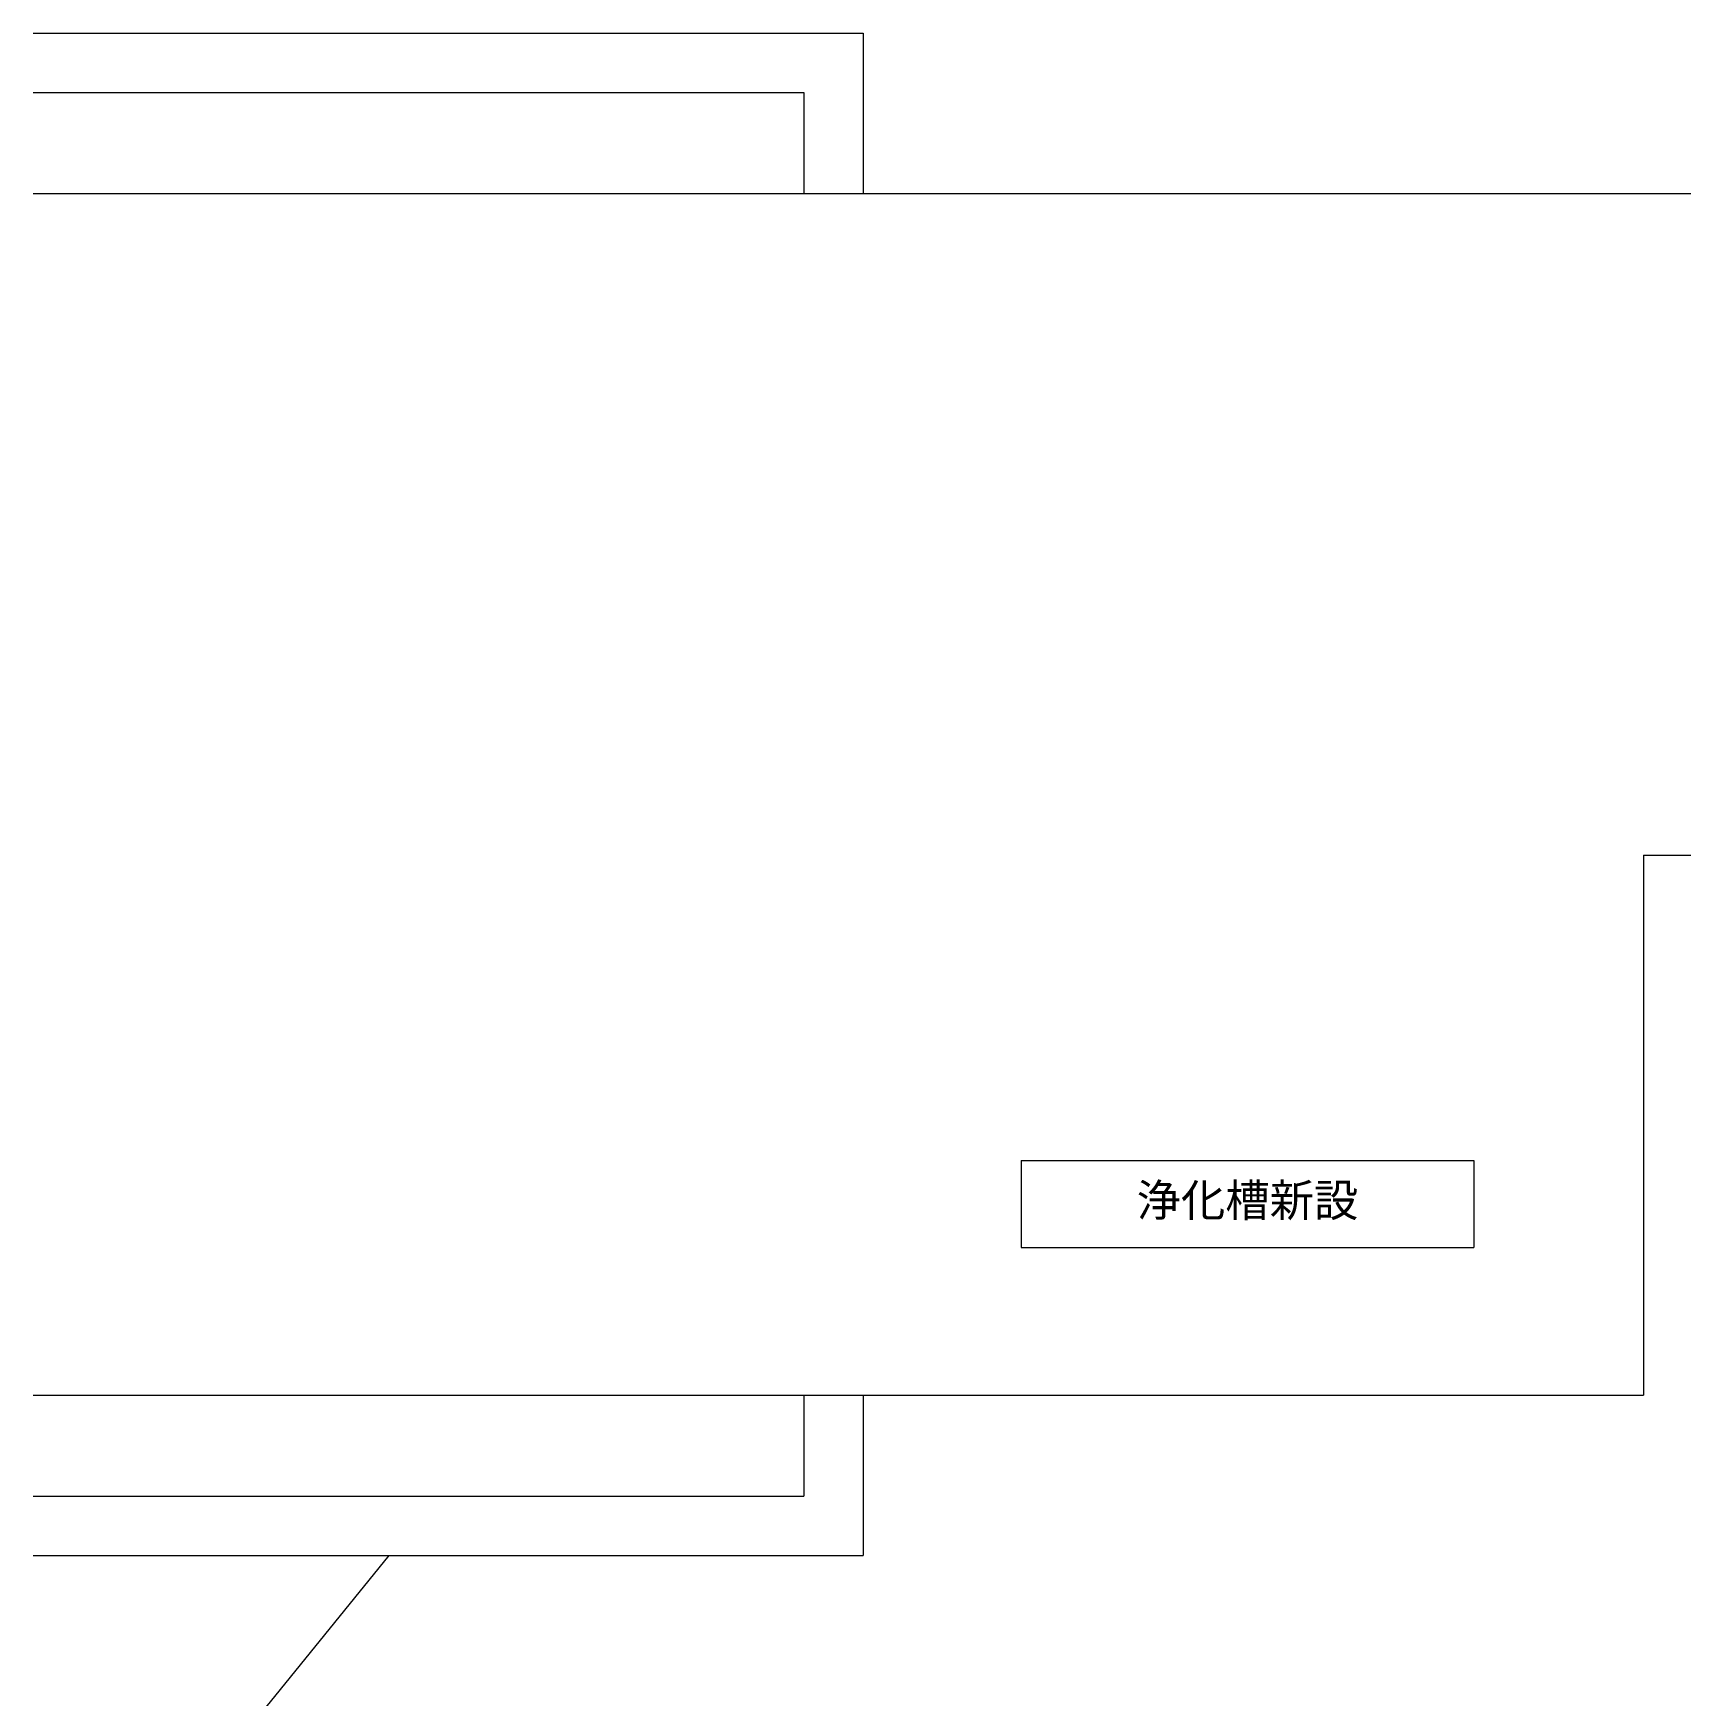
# Model space of a CAD drawing. Units: millimetres at full size, sheet at 1:30. Extents: x -16828 to 149130, y 47892 to 100313.
# Drawn here: x -16616 to -7155, y 66400 to 75946 of the extents above; entities that cross this region are included whole.
import ezdxf
from ezdxf.enums import TextEntityAlignment as Align

# ---------------------------------------------------------------- set-up
doc = ezdxf.new("R2010")
doc.units = ezdxf.units.MM
doc.header["$LTSCALE"] = 30
doc.layers.add('0-8', color=7, linetype='Continuous', lineweight=15)
doc.styles.add('ＭＳ ゴシック', font='')
doc.styles.get('ＭＳ ゴシック').set_extended_font_data('MS Gothic')

msp = doc.modelspace()

# ---------------------------------------------------------------- linework, layer by layer
at = {"layer": '0-8'}
for p, q in [((-16615.57, 75945.86), (-11850.04, 75945.86)), ((-11850.04, 75945.86), (-11850.04, 75025.86)), ((-16615.57, 75605.86), (-12190.04, 75605.86)), ((-12190.04, 75605.86), (-12190.04, 75025.86)), ((-16615.57, 75025.86), (-2370.04, 75025.86)), ((-7370.04, 71225.86), (-2370.04, 71225.86)), ((-7370.04, 71225.86), (-7370.04, 68125.86)), ((-10943.34, 69473.03), (-10943.34, 68973.03)), ((-10943.34, 68973.03), (-8343.34, 68973.03)), ((-16615.57, 68125.86), (-7370.04, 68125.86)), ((-12190.04, 68125.86), (-12190.04, 67545.86)), ((-11850.04, 68125.86), (-11850.04, 67205.86)), ((-16615.57, 67545.86), (-12190.04, 67545.86)), ((-16615.57, 67205.86), (-11850.04, 67205.86)), ((-15584.04, 65958.86), (-14572.06, 67205.86))]:
    msp.add_line(p, q, dxfattribs=at)
msp.add_lwpolyline([(-10943.34, 69473.03), (-8343.34, 69473.03), (-8343.34, 68973.03)], dxfattribs=at)

# ---------------------------------------------------------------- texts
at = {"layer": '0-8', "style": 'ＭＳ ゴシック'}
msp.add_text('浄化槽新設', height=186.6, dxfattribs=at).set_placement((-10279.73, 69095.75), align=Align.BOTTOM_LEFT)

doc.saveas('drawing.dxf')
